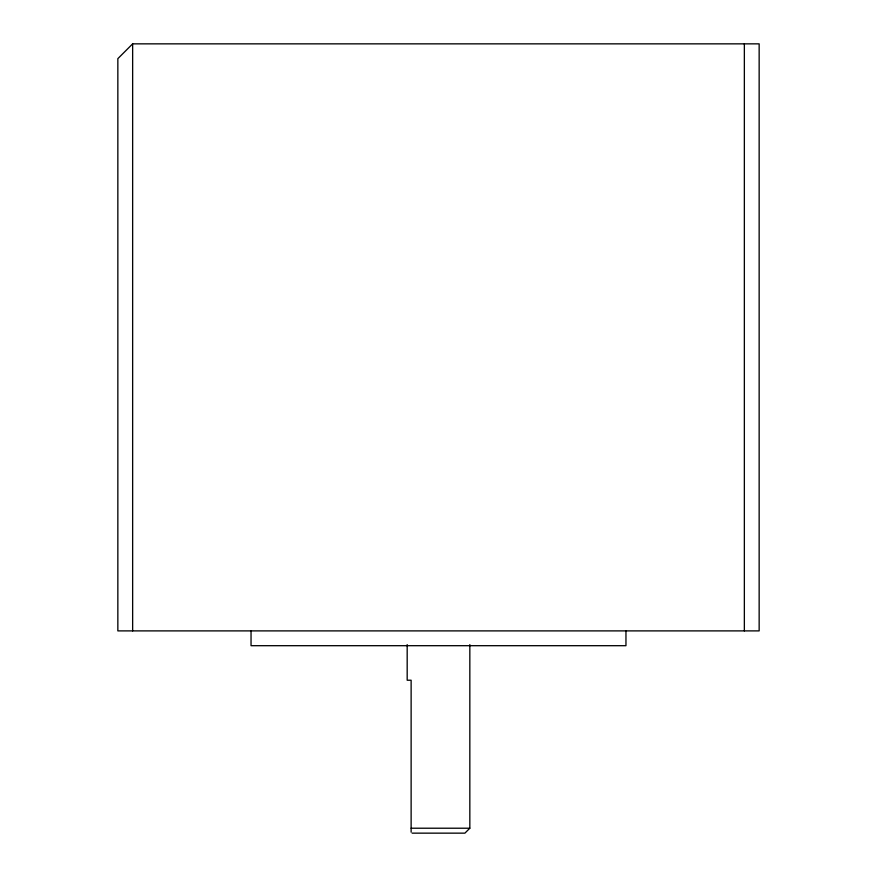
<?xml version="1.0" encoding="UTF-8"?>
<svg xmlns="http://www.w3.org/2000/svg" width="877" height="877" viewBox="0 0 877 877"><rect width="100%" height="100%" fill="white"/><g stroke="black" fill="none" stroke-linecap="round" stroke-linejoin="round"><path stroke-width="1.32" d="M132.646 43.85L117.847 58.649L117.847 630.892L759.153 630.892L759.153 43.85L132.646 43.85L132.646 630.892M469.831 644.595L469.831 828.217L464.898 833.15L412.113 833.15M411.127 828.217L469.831 828.217M744.354 43.85L744.354 630.892M625.959 630.892L625.959 645.691L251.041 645.691L251.041 630.892M411.127 832.163L411.127 680.223L407.18 680.223L407.18 644.595"/></g></svg>
